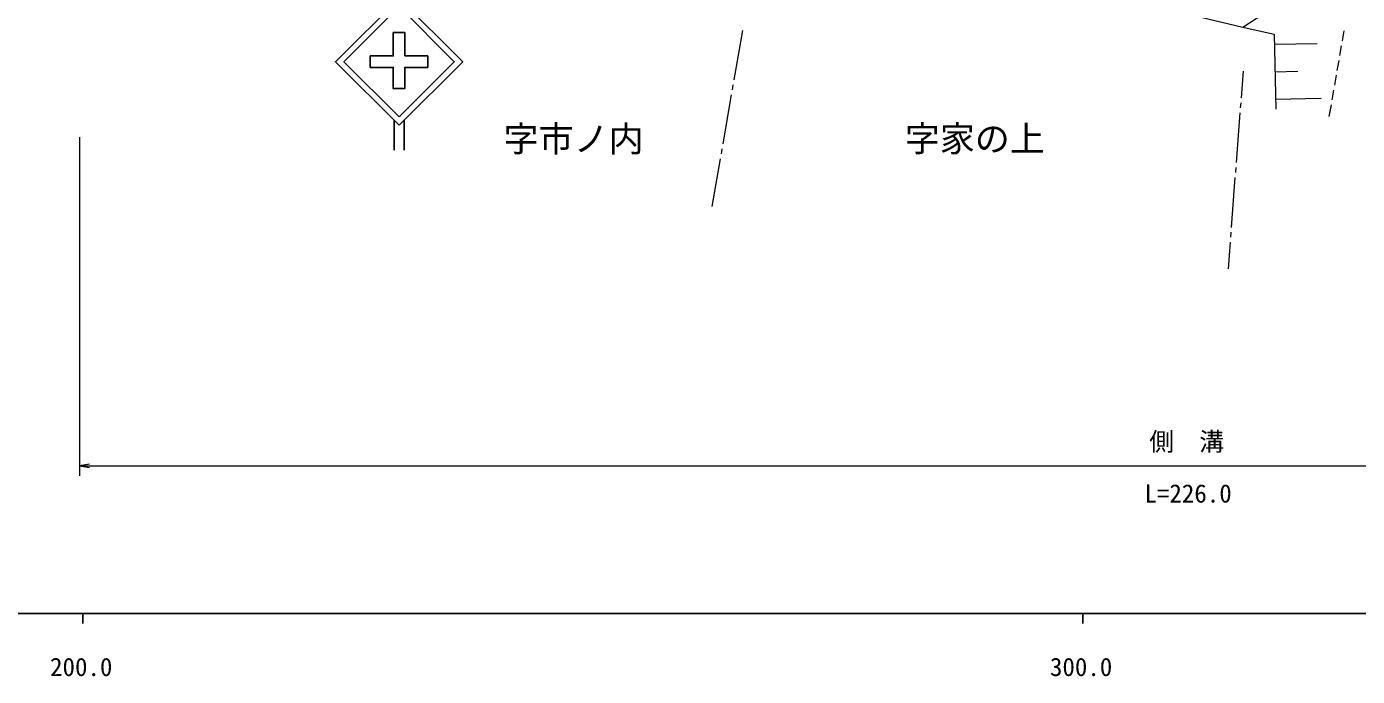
# Model space of a CAD drawing. Units: millimetres, scale not verified. Extents: x 40000 to 680000, y 20000 to 380000.
# Drawn here: x 262381 to 395473, y 198715 to 263697 of the extents above; entities that cross this region are included whole.
import ezdxf
from ezdxf.enums import TextEntityAlignment as Align

# ---------------------------------------------------------------- set-up
doc = ezdxf.new("R2010")
doc.units = ezdxf.units.MM
doc.header["$LTSCALE"] = 1000
for name, color, linetype, lineweight in [('M-BMK-HTXT', 7, 'Continuous', 13), ('M-STR-HTXT', 7, 'Continuous', 13), ('M-STR-STRC', 7, 'Continuous', 25), ('M-TTL-BAND', 7, 'Continuous', 25), ('M-WORK', 1, 'Continuous', 13)]:
    doc.layers.add(name, color=color, linetype=linetype, lineweight=lineweight)
doc.styles.add('ＭＳ ゴシック', font='')
doc.styles.get('ＭＳ ゴシック').set_extended_font_data('MS Gothic')

# ---------------------------------------------------------------- blocks, each defined once
blk = doc.blocks.new('open_arrow')
at = {"color": 0, "linetype": 'Continuous', "lineweight": -2}
blk.add_lwpolyline([(7.5, 1.25), (0, 0), (7.5, -1.25)], dxfattribs=at)

msp = doc.modelspace()

# ---------------------------------------------------------------- linework, layer by layer
at = {"layer": 'M-BMK-HTXT'}
for p, q in [((333963, 263295), (333112, 258368)), ((384042, 259251), (383839, 256586)), ((332857, 256890), (332006, 251963)), ((333027, 257875), (332942, 257382)), ((383801, 256087), (383763, 255589)), ((383726, 255090), (383347, 250104)), ((331750, 250484), (330927, 245715)), ((331921, 251470), (331836, 250977)), ((383309, 249606), (383271, 249107)), ((383233, 248609), (382854, 243623)), ((382816, 243125), (382778, 242626)), ((382740, 242127), (382538, 239462))]:
    msp.add_line(p, q, dxfattribs=at)
at = {"layer": 'M-STR-HTXT'}
for p, q in [((267661, 252650), (267661, 218779)), ((267661, 219779), (489183, 219779))]:
    msp.add_line(p, q, dxfattribs=at)
at = {"layer": 'M-STR-STRC'}
for p, q in [((299129, 254325), (299129, 251325)), ((300129, 251325), (300129, 254325))]:
    msp.add_line(p, q, dxfattribs=at)
for points in [[(299629, 253825), (305993, 260189), (299629, 266553), (293265, 260189)], [(299629, 254673), (305144, 260189), (299629, 265704), (294113, 260189)], [(300204, 260764), (300204, 263101), (299053, 263101), (299053, 260764), (296752, 260764), (296752, 259613), (299053, 259613), (299053, 257492), (300204, 257492), (300204, 259613), (302505, 259613), (302505, 260764)]]:
    msp.add_lwpolyline(points, close=True, dxfattribs=at)
at = {"layer": 'M-TTL-BAND'}
for p, q in [((40000, 205000), (579000, 205000)), ((268000, 205000), (268000, 204000)), ((368000, 205000), (368000, 204000))]:
    msp.add_line(p, q, dxfattribs=at)
at = {"layer": 'M-WORK'}
for p, q in [((394112, 263265), (393942, 262279)), ((387182, 261933), (391457, 262013)), ((393857, 261787), (393687, 260801)), ((393602, 260308), (393432, 259323)), ((387233, 259186), (389522, 259229)), ((393347, 258830), (393177, 257845)), ((393092, 257352), (392922, 256367)), ((387285, 256439), (391863, 256525)), ((392838, 255874), (392634, 254692))]:
    msp.add_line(p, q, dxfattribs=at)
for points in [[(329022, 279072), (336153, 276258), (356836, 270356), (368482, 267366), (384032, 263637), (388113, 266310)], [(384032, 263637), (387163, 262933), (387304, 255439)]]:
    msp.add_lwpolyline(points, dxfattribs=at)

# ---------------------------------------------------------------- block references
at = {"layer": 'M-STR-HTXT', "xscale": 133, "yscale": 133}
msp.add_blockref('open_arrow', (267661, 219779), dxfattribs=at)

# ---------------------------------------------------------------- texts
at = {"layer": 'M-BMK-HTXT', "style": 'ＭＳ ゴシック'}
for s, p in [('字市ノ内', (317083, 252475)), ('字家の上', (357213, 252488))]:
    msp.add_text(s, height=2566, dxfattribs=at).set_placement(p, align=Align.MIDDLE_CENTER)
at = {"layer": 'M-STR-HTXT', "style": 'ＭＳ ゴシック'}
msp.add_text('側\u3000溝', height=1833, dxfattribs=at).set_placement((378402, 222194), align=Align.MIDDLE_CENTER)
msp.add_text('L=226.0', height=1833, dxfattribs=at).set_placement((378543, 215544), align=Align.BOTTOM_CENTER)
at = {"layer": 'M-TTL-BAND', "style": 'ＭＳ ゴシック'}
for s, p in [('200.0', (267844, 198195)), ('300.0', (367844, 198195))]:
    msp.add_text(s, height=1833, dxfattribs=at).set_placement(p, align=Align.BOTTOM_CENTER)

doc.saveas('drawing.dxf')
